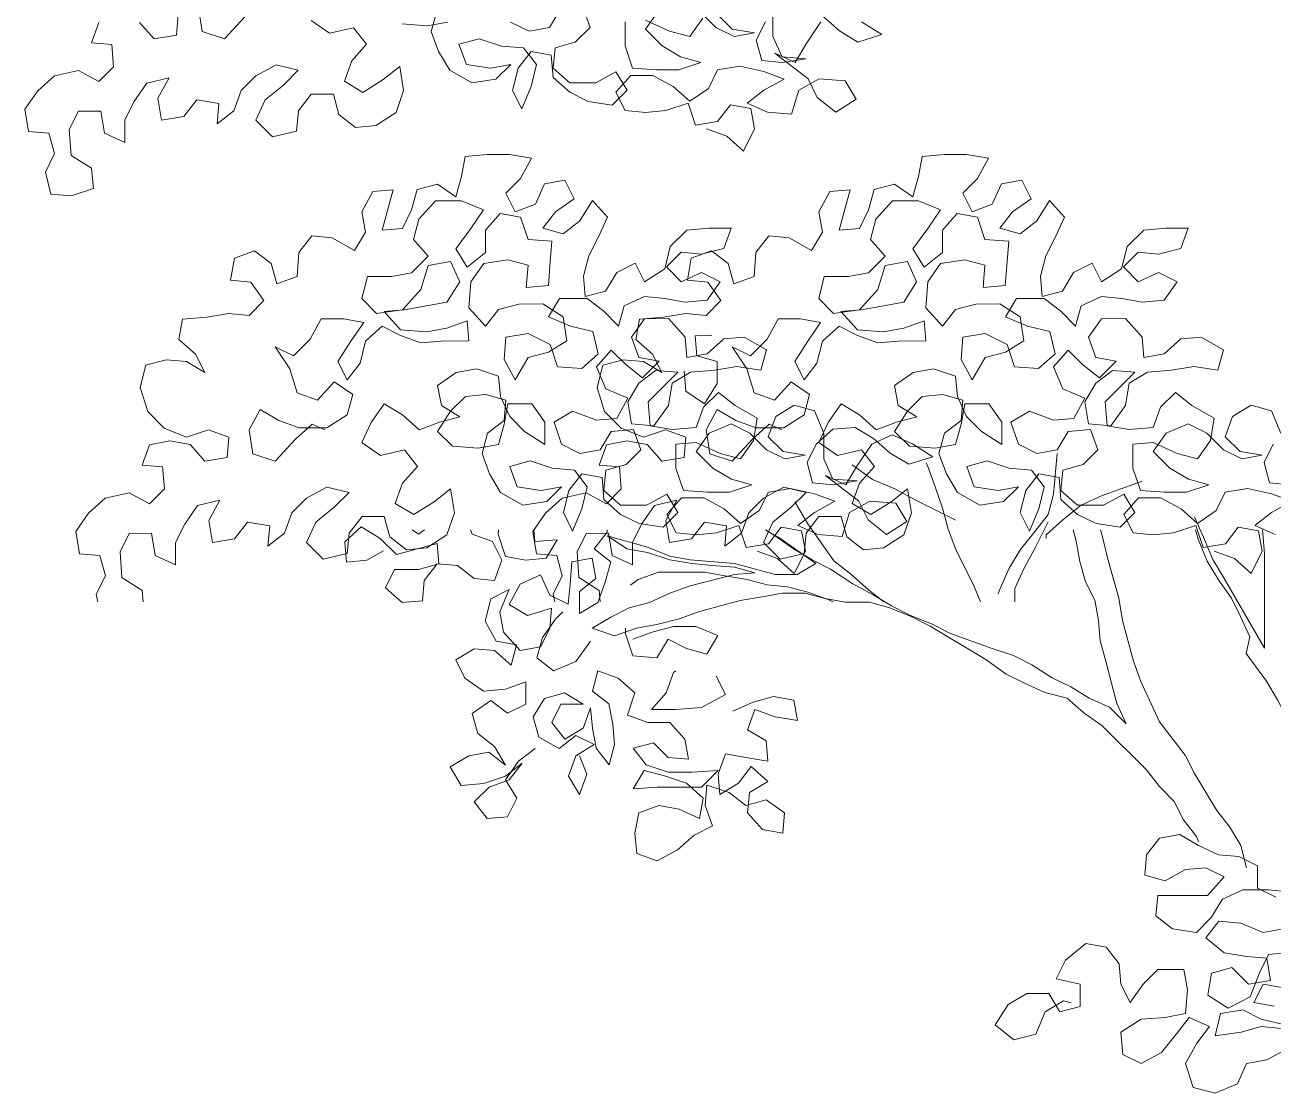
# Model space of a CAD drawing. Header units: metres. Extents: x -58 to 722, y -1100 to 345.
# Drawn here: x 30.793 to 31.314, y -16.317 to -15.871 of the extents above; entities that cross this region are included whole.
import ezdxf

# ---------------------------------------------------------------- set-up
doc = ezdxf.new("R2010")
doc.units = ezdxf.units.M
doc.header["$MEASUREMENT"] = 0
doc.layers.add('FSR_ARQ_006ARBOLES', color=74, linetype='Continuous', lineweight=0)

# ---------------------------------------------------------------- blocks, each defined once
blk = doc.blocks.new('arboles fsr 01')
at = {"layer": 'FSR_ARQ_006ARBOLES'}
for points in [[(186.78311, -35.31667), (186.77524, -35.31952), (186.7688, -35.32524), (186.76451, -35.31665), (186.76595, -35.30879), (186.77382, -35.30736), (186.77882, -35.31381), (186.7874, -35.31524), (186.79027, -35.30666), (186.79885, -35.30953), (186.80672, -35.31025), (186.81458, -35.30955), (186.81817, -35.3024), (186.81245, -35.29596), (186.80387, -35.29595), (186.796, -35.30023), (186.78956, -35.30595), (186.78241, -35.30094), (186.77884, -35.29378), (186.77026, -35.29234), (186.76096, -35.29448), (186.75309, -35.29733), (186.76095, -35.30163), (186.76738, -35.30664), (186.75951, -35.31021), (186.75022, -35.31092), (186.74736, -35.30162), (186.7395, -35.29732), (186.72949, -35.29803), (186.72519, -35.30517), (186.73305, -35.31019), (186.74021, -35.30447), (186.74379, -35.29732), (186.75667, -35.28732), (186.7488, -35.29089), (186.74452, -35.28374), (186.7388, -35.27515)], [(186.72307, -35.27513), (186.7152, -35.28013), (186.72449, -35.283), (186.73165, -35.27872), (186.73809, -35.273)], [(186.76026, -35.27517), (186.76383, -35.28232), (186.76168, -35.29019), (186.75381, -35.2909), (186.74451, -35.28946), (186.75381, -35.28875), (186.75739, -35.28089), (186.7574, -35.27087)], [(186.77886, -35.27232), (186.77313, -35.27804), (186.76455, -35.27946), (186.77241, -35.2809), (186.77957, -35.27733), (186.78601, -35.2709)], [(186.80175, -35.27091), (186.80675, -35.27807), (186.8003, -35.2845), (186.79315, -35.28879), (186.78528, -35.29092), (186.79386, -35.29379), (186.80244, -35.2938), (186.81174, -35.29309), (186.81461, -35.28452), (186.81462, -35.27522)], [(186.80675, -35.2745), (186.79745, -35.27878), (186.78958, -35.28092), (186.78458, -35.27376)], [(186.85896, -35.27526), (186.8518, -35.27883), (186.84394, -35.27739), (186.83965, -35.27023)], [(186.83107, -35.26951), (186.8282, -35.27738), (186.83392, -35.2831), (186.84178, -35.28526), (186.84249, -35.29312), (186.83605, -35.29884), (186.82604, -35.29883), (186.81817, -35.29453), (186.81388, -35.30168), (186.81959, -35.30741), (186.82889, -35.30598), (186.83605, -35.30241), (186.84249, -35.2967), (186.84321, -35.28812), (186.85108, -35.28669), (186.85608, -35.29314), (186.85822, -35.30172), (186.85464, -35.30887), (186.85107, -35.30028), (186.84893, -35.2917), (186.85394, -35.28527), (186.86253, -35.28456), (186.87111, -35.28171), (186.87898, -35.28386), (186.87611, -35.29172), (186.86681, -35.29315), (186.85894, -35.29171), (186.86466, -35.29743), (186.87396, -35.29887), (186.88254, -35.29387), (186.88684, -35.28673), (186.88971, -35.27886), (186.88757, -35.27099)], [(186.90115, -35.27601), (186.89114, -35.27672), (186.88327, -35.27528)], [(186.9362, -35.27461), (186.92904, -35.27961), (186.91975, -35.27746), (186.91474, -35.28389), (186.92045, -35.29033), (186.9233, -35.2982), (186.91615, -35.30249), (186.90829, -35.29747), (186.90185, -35.29246), (186.90042, -35.30176), (186.90327, -35.31034), (186.91113, -35.31536), (186.919, -35.31608), (186.92544, -35.31108), (186.92759, -35.30321), (186.93617, -35.30322), (186.94117, -35.30966), (186.94188, -35.31753), (186.95118, -35.31968), (186.95762, -35.31325), (186.95405, -35.30538), (186.9469, -35.29966), (186.94119, -35.29393), (186.94977, -35.29179), (186.95764, -35.29609), (186.96335, -35.30182), (186.96621, -35.30969), (186.97264, -35.3147), (186.97193, -35.30683), (186.98051, -35.30541), (186.98551, -35.31185), (186.9941, -35.31329), (186.99553, -35.30471), (186.99125, -35.29684), (186.99983, -35.29899), (187.00483, -35.30615), (187.0084, -35.3133), (187.00839, -35.32188), (187.01626, -35.31831), (187.0177, -35.30973), (187.02628, -35.30974), (187.02985, -35.3169), (187.02913, -35.32691), (187.02126, -35.33191), (187.02053, -35.33977), (187.02911, -35.34264), (187.03698, -35.34193), (187.03913, -35.33335), (187.03557, -35.3262), (187.03772, -35.31833), (187.04559, -35.31763), (187.04702, -35.30904), (187.04202, -35.30189), (187.03559, -35.29616), (187.0263, -35.29401), (187.01843, -35.29829), (187.01271, -35.29256), (187.01343, -35.28398), (187.0213, -35.28327), (187.01845, -35.2754)], [(187.00271, -35.27539), (186.99699, -35.28182), (186.9884, -35.28038), (186.9877, -35.27252)], [(186.97983, -35.26965), (186.97839, -35.27894), (186.96981, -35.2818), (186.96195, -35.27321)], [(186.8418, -35.49982), (186.84253, -35.49692), (186.83896, -35.48976), (186.84111, -35.4819), (186.84898, -35.48119), (186.85042, -35.47261), (186.84542, -35.46545), (186.83899, -35.45973), (186.82969, -35.45757), (186.82182, -35.46186), (186.81611, -35.45613), (186.81683, -35.44755), (186.8247, -35.44684), (186.82184, -35.43897), (186.81398, -35.43753), (186.80611, -35.43895), (186.80038, -35.44539), (186.7918, -35.44395), (186.79109, -35.43608), (186.79896, -35.43323), (186.80754, -35.43609), (186.81613, -35.43253), (186.82257, -35.4261), (186.82544, -35.4168), (186.8233, -35.40822), (186.81544, -35.40606), (186.80757, -35.40677), (186.80041, -35.41106), (186.804, -35.40391), (186.81044, -35.39819), (186.80901, -35.39032), (186.79972, -35.3896), (186.79114, -35.38816), (186.78327, -35.38887), (186.77755, -35.38314), (186.78257, -35.376), (186.79043, -35.37529), (186.78901, -35.3667), (186.78115, -35.36384), (186.7747, -35.36884), (186.77255, -35.3767), (186.76469, -35.37383), (186.76398, -35.36454), (186.75898, -35.35809), (186.75111, -35.3588), (186.74253, -35.3638), (186.73824, -35.35664), (186.73968, -35.34878), (186.73539, -35.34091), (186.72753, -35.34019), (186.7318, -35.35592), (186.72394, -35.3552), (186.72037, -35.34805), (186.71823, -35.34018), (186.71037, -35.33802), (186.70321, -35.34302), (186.70107, -35.33515), (186.69965, -35.32729), (186.69107, -35.32656), (186.68248, -35.32656), (186.6739, -35.32798), (186.67818, -35.33585), (186.6839, -35.34158), (186.68032, -35.34872), (186.67245, -35.34586), (186.66888, -35.33799), (186.66102, -35.33655), (186.65744, -35.3437), (186.66458, -35.34871), (186.66958, -35.35515), (186.66171, -35.35729), (186.65528, -35.35228), (186.65028, -35.34441), (186.64456, -35.35084), (186.64812, -35.35871), (186.65169, -35.36586), (186.65383, -35.37373), (186.65311, -35.3816), (186.64524, -35.37945), (186.64096, -35.37229), (186.63381, -35.36871), (186.63023, -35.37586), (186.62237, -35.37084), (186.62023, -35.36226), (186.6138, -35.35582), (186.60522, -35.35509), (186.59663, -35.35508), (186.59949, -35.36295), (186.60807, -35.36511), (186.61594, -35.3644), (186.62165, -35.37013), (186.61592, -35.37584), (186.60806, -35.37226), (186.60091, -35.37583), (186.60591, -35.38299), (186.61449, -35.38371), (186.62236, -35.38229), (186.63022, -35.38158), (186.63809, -35.38516), (186.64023, -35.39303), (186.64595, -35.38731), (186.65239, -35.38231), (186.66312, -35.38232), (186.66741, -35.38948), (186.65882, -35.39305), (186.65024, -35.39518), (186.64808, -35.40377), (186.65451, -35.40949), (186.66381, -35.40879), (186.66668, -35.40021), (186.67527, -35.39592), (186.68385, -35.39736), (186.68456, -35.40594), (186.68026, -35.41381), (186.67526, -35.40522), (186.66739, -35.40307), (186.66025, -35.39877), (186.66168, -35.38947), (186.66956, -35.38447), (186.67885, -35.38448), (186.68672, -35.38664), (186.69172, -35.39308), (186.69816, -35.38593), (186.69746, -35.37592), (186.69246, -35.36876), (186.68316, -35.36732), (186.67529, -35.36946), (186.676, -35.37804), (186.66742, -35.37732), (186.66671, -35.36802), (186.666, -35.36015), (186.6753, -35.35945), (186.67817, -35.35087), (186.68604, -35.34944), (186.69175, -35.35589), (186.69175, -35.36447), (186.69889, -35.3702), (186.70319, -35.36305), (186.69748, -35.35518), (186.69248, -35.34802), (186.70106, -35.34445), (186.71107, -35.34446), (186.7175, -35.35162), (186.71964, -35.35949), (186.71392, -35.36592), (186.72035, -35.37236), (186.72821, -35.3738), (186.73751, -35.37381), (186.73965, -35.38239), (186.73392, -35.38811), (186.72391, -35.38667), (186.71676, -35.3788), (186.71391, -35.3695), (186.70533, -35.36806), (186.70175, -35.37592), (186.70675, -35.38379), (186.71461, -35.38523), (186.72319, -35.38667), (186.73106, -35.38739), (186.72462, -35.39454), (186.7146, -35.39524), (186.70674, -35.39381), (186.69887, -35.39094), (186.69815, -35.3988), (186.70888, -35.39881), (186.71675, -35.39954), (186.72462, -35.39668), (186.73177, -35.39311), (186.7382, -35.39884), (186.74034, -35.40743), (186.74534, -35.41387), (186.74892, -35.40672), (186.74392, -35.39885), (186.73892, -35.39169), (186.74679, -35.39027), (186.75537, -35.39027), (186.75966, -35.39815), (186.76609, -35.40459), (186.77325, -35.40102), (186.76752, -35.4096), (186.76465, -35.41889), (186.75678, -35.42174), (186.75035, -35.41459), (186.74319, -35.41959), (186.74533, -35.42746), (186.75319, -35.43247), (186.76392, -35.43248), (186.77179, -35.42963), (186.77894, -35.42534), (186.78323, -35.43321), (186.78179, -35.44251), (186.7732, -35.44536), (186.76535, -35.43677), (186.75891, -35.43104), (186.75391, -35.43319)], [(187.01875, -35.49982), (187.01947, -35.49692), (187.0159, -35.48976), (187.01806, -35.4819), (187.02593, -35.48119), (187.02736, -35.47261), (187.02236, -35.46545), (187.01593, -35.45973), (187.00664, -35.45757), (186.99877, -35.46186), (186.99305, -35.45613), (186.99377, -35.44755), (187.00164, -35.44684), (186.99879, -35.43897), (186.99092, -35.43753), (186.98305, -35.43895), (186.97732, -35.44539), (186.96874, -35.44395), (186.96804, -35.43608), (186.97591, -35.43323), (186.98449, -35.43609), (186.99307, -35.43253), (186.99951, -35.4261), (187.00238, -35.4168), (187.00025, -35.40822), (186.99238, -35.40606), (186.98451, -35.40677), (186.97736, -35.41106), (186.98094, -35.40391), (186.98738, -35.39819), (186.98596, -35.39032), (186.97666, -35.3896), (186.96808, -35.38816), (186.96021, -35.38887), (186.9545, -35.38314), (186.95951, -35.376), (186.96738, -35.37529), (186.96595, -35.3667), (186.95809, -35.36384), (186.95165, -35.36884), (186.94949, -35.3767), (186.94163, -35.37383), (186.94092, -35.36454), (186.93592, -35.35809), (186.92806, -35.3588), (186.91947, -35.3638), (186.91518, -35.35664), (186.91662, -35.34878), (186.91234, -35.34091), (186.90447, -35.34019), (186.90875, -35.35592), (186.90088, -35.3552), (186.89731, -35.34805), (186.89517, -35.34018), (186.88731, -35.33802), (186.88015, -35.34302), (186.87801, -35.33515), (186.87659, -35.32729), (186.86801, -35.32656), (186.85943, -35.32656), (186.85084, -35.32798), (186.85513, -35.33585), (186.86084, -35.34158), (186.85726, -35.34872), (186.8494, -35.34586), (186.84583, -35.33799), (186.83796, -35.33655), (186.83438, -35.3437), (186.84153, -35.34871), (186.84653, -35.35515), (186.83866, -35.35729), (186.83222, -35.35228), (186.82723, -35.34441), (186.8215, -35.35084), (186.82507, -35.35871), (186.82864, -35.36586), (186.83077, -35.37373), (186.83005, -35.3816), (186.82219, -35.37945), (186.8179, -35.37229), (186.81075, -35.36871), (186.80717, -35.37586), (186.79931, -35.37084), (186.79717, -35.36226), (186.79074, -35.35582), (186.78216, -35.35509), (186.77358, -35.35508), (186.77643, -35.36295), (186.78501, -35.36511), (186.79288, -35.3644), (186.79859, -35.37013), (186.79287, -35.37584), (186.785, -35.37226), (186.77785, -35.37583), (186.78285, -35.38299), (186.79143, -35.38371), (186.7993, -35.38229), (186.80717, -35.38158), (186.81503, -35.38516), (186.81717, -35.39303), (186.8229, -35.38731), (186.82934, -35.38231), (186.84006, -35.38232), (186.84435, -35.38948), (186.83576, -35.39305), (186.82718, -35.39518), (186.82503, -35.40377), (186.83146, -35.40949), (186.84076, -35.40879), (186.84362, -35.40021), (186.85221, -35.39592), (186.86079, -35.39736), (186.8615, -35.40594), (186.8572, -35.41381), (186.8522, -35.40522), (186.84434, -35.40307), (186.83719, -35.39877), (186.83863, -35.38947), (186.8465, -35.38447), (186.8558, -35.38448), (186.86366, -35.38664), (186.86866, -35.39308), (186.87511, -35.38593), (186.8744, -35.37592), (186.8694, -35.36876), (186.8601, -35.36732), (186.85223, -35.36946), (186.85294, -35.37804), (186.84436, -35.37732), (186.84365, -35.36802), (186.84295, -35.36015), (186.85224, -35.35945), (186.85511, -35.35087), (186.86298, -35.34944), (186.8687, -35.35589), (186.86869, -35.36447), (186.87584, -35.3702), (186.88013, -35.36305), (186.87442, -35.35518), (186.86942, -35.34802), (186.878, -35.34445), (186.88802, -35.34446), (186.89445, -35.35162), (186.89659, -35.35949), (186.89086, -35.36592), (186.89729, -35.37236), (186.90516, -35.3738), (186.91445, -35.37381), (186.91659, -35.38239), (186.91086, -35.38811), (186.90085, -35.38667), (186.89371, -35.3788), (186.89086, -35.3695), (186.88227, -35.36806), (186.87869, -35.37592), (186.88369, -35.38379), (186.89156, -35.38523), (186.90014, -35.38667), (186.908, -35.38739), (186.90156, -35.39454), (186.89155, -35.39524), (186.88368, -35.39381), (186.87582, -35.39094), (186.87509, -35.3988), (186.88582, -35.39881), (186.89369, -35.39954), (186.90156, -35.39668), (186.90871, -35.39311), (186.91515, -35.39884), (186.91728, -35.40743), (186.92228, -35.41387), (186.92587, -35.40672), (186.92087, -35.39885), (186.91587, -35.39169), (186.92374, -35.39027), (186.93232, -35.39027), (186.9366, -35.39815), (186.94303, -35.40459), (186.95019, -35.40102), (186.94446, -35.4096), (186.94159, -35.41889), (186.93372, -35.42174), (186.92729, -35.41459), (186.92013, -35.41959), (186.92227, -35.42746), (186.93013, -35.43247), (186.94086, -35.43248), (186.94873, -35.42963), (186.95589, -35.42534), (186.96017, -35.43321), (186.95873, -35.44251), (186.95015, -35.44536), (186.94229, -35.43677), (186.93586, -35.43104), (186.93085, -35.43319)], [(186.58651, -35.48023), (186.57864, -35.48309), (186.57219, -35.4888), (186.56791, -35.48022), (186.56935, -35.47235), (186.57722, -35.47093), (186.58222, -35.47737), (186.5908, -35.47881), (186.59367, -35.47023), (186.60225, -35.4731), (186.61011, -35.47382), (186.61798, -35.47311), (186.62156, -35.46596), (186.61585, -35.45952), (186.60727, -35.45951), (186.59939, -35.4638), (186.59295, -35.46951), (186.58581, -35.4645), (186.58224, -35.45734), (186.57365, -35.45591), (186.56436, -35.45804), (186.55649, -35.4609), (186.56435, -35.4652), (186.57078, -35.47021), (186.56291, -35.47378)], [(186.56366, -35.43873), (186.56723, -35.44589), (186.56507, -35.45375), (186.55721, -35.45446)], [(186.5608, -35.43444), (186.56438, -35.42586), (186.57225, -35.42372), (186.5794, -35.42802), (186.58226, -35.43589), (186.57653, -35.44161), (186.56794, -35.44303), (186.57581, -35.44447), (186.58297, -35.4409), (186.58941, -35.43446), (186.59656, -35.4309), (186.60514, -35.43448), (186.61014, -35.44164), (186.6037, -35.44807), (186.59654, -35.45235), (186.58868, -35.45449), (186.59725, -35.45736), (186.60584, -35.45737), (186.61514, -35.45666), (186.618, -35.44808), (186.61801, -35.43878), (186.61015, -35.43806), (186.60084, -35.44234), (186.59298, -35.44448), (186.58798, -35.43732), (186.58655, -35.42874), (186.59514, -35.42374), (186.60158, -35.41874), (186.6073, -35.42447), (186.61015, -35.43234), (186.61945, -35.43306), (186.62803, -35.43164), (186.62876, -35.42234), (186.61732, -35.41089), (186.62591, -35.41018), (186.63234, -35.41519), (186.63662, -35.42235), (186.63518, -35.43093), (186.6266, -35.43164), (186.62089, -35.42377), (186.61946, -35.41518), (186.61232, -35.41088), (186.60302, -35.41016), (186.59444, -35.40872), (186.58514, -35.41014), (186.583, -35.40228), (186.59159, -35.39728), (186.59945, -35.398), (186.60589, -35.40373), (186.61375, -35.40516), (186.61447, -35.3973), (186.62092, -35.39015), (186.63022, -35.39016), (186.63522, -35.39732), (186.63235, -35.40518), (186.62448, -35.4066), (186.63091, -35.41305), (186.63735, -35.40805), (186.64308, -35.40233), (186.64879, -35.40877), (186.64521, -35.41735), (186.63662, -35.42092), (186.64091, -35.42879), (186.64877, -35.42951), (186.65808, -35.42595), (186.66522, -35.43024), (186.66235, -35.43882), (186.6552, -35.44239), (186.64733, -35.44095), (186.64305, -35.4338), (186.63447, -35.43308), (186.6316, -35.44094), (186.63732, -35.44667), (186.64518, -35.44882), (186.64589, -35.45669), (186.63945, -35.4624), (186.62943, -35.46239), (186.62157, -35.4581), (186.61727, -35.46524), (186.62299, -35.47097), (186.63229, -35.46955), (186.63944, -35.46598), (186.64589, -35.46026), (186.64661, -35.45168), (186.65448, -35.45026), (186.65948, -35.4567), (186.66162, -35.46528), (186.65803, -35.47243), (186.65446, -35.46385), (186.65233, -35.45526), (186.65734, -35.44883), (186.66592, -35.44812), (186.67451, -35.44527), (186.68237, -35.44742), (186.6795, -35.45529), (186.67021, -35.45671), (186.66234, -35.45527), (186.66806, -35.461), (186.67735, -35.46244), (186.68594, -35.45744), (186.69024, -35.45029), (186.69311, -35.44243), (186.69097, -35.43456), (186.68453, -35.42955), (186.68383, -35.42168), (186.6917, -35.41954), (186.69956, -35.42026), (186.70528, -35.42599), (186.71028, -35.43386), (186.70455, -35.43958), (186.69454, -35.44028), (186.68667, -35.43885), (186.68453, -35.43098), (186.68311, -35.42311), (186.67381, -35.4231), (186.6688, -35.43025), (186.66879, -35.43883), (186.67666, -35.43383), (186.68239, -35.42811), (186.68597, -35.42025), (186.6867, -35.41238), (186.69528, -35.40953), (186.70315, -35.41097), (186.71029, -35.41598), (186.70886, -35.42385), (186.7017, -35.42813), (186.70957, -35.43028), (186.71743, -35.43315), (186.72387, -35.42744), (186.73103, -35.42315), (186.73603, -35.43031), (186.7396, -35.43818), (186.73244, -35.44318), (186.72314, -35.44102), (186.71813, -35.44746), (186.72385, -35.4539), (186.7267, -35.46177), (186.71955, -35.46605), (186.71168, -35.46104), (186.70525, -35.45603), (186.70381, -35.46532), (186.70666, -35.47391), (186.71453, -35.47892), (186.72239, -35.47964), (186.72884, -35.47464), (186.73099, -35.46678), (186.73957, -35.46679), (186.74457, -35.47323), (186.74528, -35.4811), (186.75457, -35.48325), (186.76102, -35.47682), (186.75745, -35.46895), (186.7503, -35.46322), (186.74459, -35.45749), (186.75317, -35.45536), (186.76103, -35.45965), (186.76675, -35.46538), (186.7696, -35.47325), (186.77604, -35.47826), (186.77533, -35.47039), (186.78391, -35.46897), (186.78891, -35.47541), (186.79749, -35.47685), (186.79893, -35.46827), (186.79465, -35.4604), (186.80323, -35.46255), (186.80823, -35.46971), (186.8118, -35.47687), (186.81179, -35.48545), (186.81966, -35.48188), (186.8211, -35.4733), (186.82968, -35.47331), (186.83325, -35.48046), (186.83252, -35.49047), (186.82465, -35.49547), (186.82425, -35.49982)], [(186.76345, -35.48023), (186.75558, -35.48309), (186.74914, -35.4888), (186.74485, -35.48022), (186.74629, -35.47235), (186.75416, -35.47093), (186.75916, -35.47737), (186.76774, -35.47881), (186.77061, -35.47023), (186.77919, -35.4731), (186.78706, -35.47382), (186.79492, -35.47311), (186.79851, -35.46596), (186.79279, -35.45952), (186.78421, -35.45951), (186.77634, -35.4638), (186.7699, -35.46951), (186.76275, -35.4645), (186.75918, -35.45734), (186.7506, -35.45591), (186.7413, -35.45804), (186.73343, -35.4609), (186.74129, -35.4652), (186.74772, -35.47021), (186.73985, -35.47378), (186.73055, -35.47448), (186.7277, -35.46518), (186.71984, -35.46088), (186.70983, -35.46159), (186.70553, -35.46874), (186.71339, -35.47375), (186.72055, -35.46804), (186.72413, -35.46089), (186.73701, -35.45089), (186.72914, -35.45446), (186.72486, -35.4473), (186.71914, -35.43871), (186.71128, -35.43513), (186.70341, -35.4387), (186.69554, -35.4437), (186.70483, -35.44657), (186.71199, -35.44228), (186.71843, -35.43657), (186.72559, -35.43228), (186.73417, -35.43301), (186.7406, -35.43873), (186.74417, -35.44589), (186.74202, -35.45375), (186.73415, -35.45446), (186.72485, -35.45302), (186.73415, -35.45232), (186.73773, -35.44445), (186.73774, -35.43444), (186.74133, -35.42586), (186.7492, -35.42372), (186.75634, -35.42802), (186.7592, -35.43589), (186.75347, -35.44161), (186.74489, -35.44303), (186.75275, -35.44447), (186.75991, -35.4409), (186.76635, -35.43446), (186.77351, -35.4309), (186.78209, -35.43448), (186.78709, -35.44164), (186.78064, -35.44807), (186.77349, -35.45235), (186.76562, -35.45449), (186.7742, -35.45736), (186.78278, -35.45737), (186.79208, -35.45666), (186.79495, -35.44808), (186.79496, -35.43878), (186.78709, -35.43806), (186.77779, -35.44234), (186.76992, -35.44448), (186.76492, -35.43732), (186.7635, -35.42874), (186.77208, -35.42374), (186.77852, -35.41874), (186.78424, -35.42447), (186.78709, -35.43234), (186.79639, -35.43306), (186.80497, -35.43164), (186.8057, -35.42234), (186.79427, -35.41089), (186.80285, -35.41018), (186.80928, -35.41519), (186.81357, -35.42235), (186.81213, -35.43093), (186.80354, -35.43164), (186.79783, -35.42377), (186.79641, -35.41518), (186.78926, -35.41088), (186.77996, -35.41016), (186.77138, -35.40872), (186.76208, -35.41014), (186.75994, -35.40228), (186.76853, -35.39728), (186.7764, -35.398), (186.78283, -35.40373), (186.7907, -35.40516), (186.79142, -35.3973), (186.79786, -35.39015), (186.80716, -35.39016), (186.81216, -35.39732), (186.80929, -35.40518), (186.80142, -35.4066), (186.80785, -35.41305), (186.81429, -35.40805), (186.82002, -35.40233), (186.82574, -35.40877), (186.82215, -35.41735), (186.81357, -35.42092), (186.81785, -35.42879), (186.82572, -35.42951), (186.83502, -35.42595), (186.84217, -35.43024), (186.8393, -35.43882), (186.83214, -35.44239), (186.82428, -35.44095), (186.81999, -35.4338), (186.81141, -35.43308), (186.80854, -35.44094), (186.81426, -35.44667), (186.82212, -35.44882), (186.82283, -35.45669), (186.81639, -35.4624), (186.80638, -35.46239), (186.79851, -35.4581), (186.79422, -35.46524), (186.79993, -35.47097), (186.80923, -35.46955), (186.81639, -35.46598), (186.82283, -35.46026), (186.82355, -35.45168), (186.83142, -35.45026), (186.83642, -35.4567), (186.83856, -35.46528), (186.83498, -35.47243), (186.83141, -35.46385), (186.82927, -35.45526), (186.83428, -35.44883), (186.84287, -35.44812), (186.85145, -35.44527), (186.85932, -35.44742), (186.85645, -35.45529), (186.84715, -35.45671), (186.83928, -35.45527), (186.845, -35.461), (186.8543, -35.46244), (186.86288, -35.45744), (186.86718, -35.45029), (186.87005, -35.44243), (186.86791, -35.43456), (186.86148, -35.42955), (186.86077, -35.42168), (186.86864, -35.41954), (186.8765, -35.42026), (186.88222, -35.42599), (186.88722, -35.43386), (186.88149, -35.43958), (186.87148, -35.44028), (186.86361, -35.43885), (186.86148, -35.43098), (186.86005, -35.42311), (186.85076, -35.4231), (186.84574, -35.43025), (186.84573, -35.43883), (186.85361, -35.43383), (186.85933, -35.42811), (186.86292, -35.42025), (186.86364, -35.41238), (186.87222, -35.40953), (186.88009, -35.41097), (186.88724, -35.41598), (186.8858, -35.42385), (186.87864, -35.42813), (186.88651, -35.43028), (186.89437, -35.43315), (186.90082, -35.42744), (186.90797, -35.42315), (186.91297, -35.43031), (186.91654, -35.43818), (186.90938, -35.44318), (186.90009, -35.44102), (186.89508, -35.44746), (186.90079, -35.4539), (186.90364, -35.46177), (186.89649, -35.46605), (186.88863, -35.46104), (186.88219, -35.45603), (186.88075, -35.46532), (186.88361, -35.47391), (186.89147, -35.47892), (186.89934, -35.47964), (186.90578, -35.47464), (186.90793, -35.46678), (186.91651, -35.46679), (186.92151, -35.47323), (186.92222, -35.4811), (186.93152, -35.48325), (186.93796, -35.47682), (186.93439, -35.46895), (186.92724, -35.46322), (186.92153, -35.45749), (186.93011, -35.45536), (186.93798, -35.45965), (186.94369, -35.46538), (186.94655, -35.47325), (186.95298, -35.47826), (186.95227, -35.47039), (186.96085, -35.46897), (186.96585, -35.47541), (186.97444, -35.47685), (186.97587, -35.46827), (186.97159, -35.4604), (186.98017, -35.46255), (186.98517, -35.46971), (186.98874, -35.47687), (186.98873, -35.48545), (186.9966, -35.48188), (186.99804, -35.4733), (187.00662, -35.47331), (187.01019, -35.48046), (187.00947, -35.49047), (187.0016, -35.49547), (187.0012, -35.49982)], [(186.79183, -35.41033), (186.79111, -35.4182), (186.78395, -35.4232), (186.77895, -35.41533), (186.77896, -35.40675), (186.78683, -35.40461), (186.78755, -35.39674), (186.78112, -35.39673)], [(186.72672, -35.44675), (186.71884, -35.45246), (186.71026, -35.45603), (186.70239, -35.46032), (186.68664, -35.46817)], [(186.61442, -35.45308), (186.63015, -35.45882), (186.63802, -35.4624), (186.64516, -35.46813), (186.65159, -35.47386), (186.65159, -35.47529)], [(186.8745, -35.47191), (186.87386, -35.47365), (186.86599, -35.47651), (186.86241, -35.48366), (186.86526, -35.49153), (186.87313, -35.49082), (186.87957, -35.48582), (186.88744, -35.48511), (186.89244, -35.49155), (186.89315, -35.49942), (186.90101, -35.50014), (186.90746, -35.49443), (186.90389, -35.48727), (186.89459, -35.48726), (186.88672, -35.48511), (186.88745, -35.47724), (186.90318, -35.48155), (186.90962, -35.47512), (186.91678, -35.47083), (186.92321, -35.47656), (186.92248, -35.48443), (186.91462, -35.4837), (186.90818, -35.48012)], [(186.84947, -35.5566), (186.8559, -35.56161), (186.8609, -35.56876), (186.8566, -35.57591), (186.86017, -35.58307), (186.86804, -35.58379), (186.87305, -35.57736), (186.86733, -35.57163), (186.85947, -35.56876), (186.85447, -35.56232), (186.8609, -35.56733), (186.86948, -35.5702), (186.87806, -35.57093), (186.88236, -35.56378), (186.87521, -35.55948), (186.86735, -35.55804), (186.86091, -35.56304), (186.8652, -35.55589), (186.87165, -35.55089), (186.8738, -35.54303), (186.86665, -35.53802), (186.86021, -35.54302), (186.85306, -35.53943), (186.85307, -35.53085), (186.86093, -35.53372), (186.86951, -35.53444), (186.87667, -35.52944), (186.88025, -35.52229), (186.87311, -35.518), (186.86524, -35.5187), (186.8588, -35.52442), (186.85666, -35.51655), (186.86453, -35.51513), (186.86882, -35.50726), (186.86669, -35.49868), (186.85954, -35.4951), (186.86311, -35.50368), (186.86167, -35.51155), (186.85522, -35.5187), (186.84736, -35.51726), (186.84379, -35.5101), (186.84308, -35.50223), (186.85238, -35.5051), (186.85953, -35.50082), (186.85525, -35.49295), (186.84738, -35.48936), (186.8438, -35.49723), (186.83665, -35.5008), (186.83594, -35.49293), (186.83523, -35.48435), (186.82736, -35.48291), (186.82593, -35.49078), (186.83236, -35.49579), (186.83235, -35.50437), (186.8252, -35.50007), (186.82235, -35.4922), (186.82021, -35.48433), (186.82665, -35.47933), (186.82165, -35.47289), (186.82165, -35.47191)], [(186.84996, -35.47191), (186.84954, -35.47649), (186.84096, -35.47577), (186.84524, -35.48293), (186.85311, -35.48365), (186.86098, -35.48223), (186.86385, -35.47365), (186.86371, -35.47191)], [(186.89713, -35.47191), (186.8946, -35.47367), (186.89234, -35.47191)], [(186.82805, -35.51509), (186.83377, -35.52297), (186.84234, -35.52655), (186.84879, -35.52155), (186.84665, -35.51368), (186.84165, -35.50652), (186.83879, -35.50366)], [(186.8116, -35.51436), (186.80374, -35.5115), (186.79587, -35.50934), (186.78729, -35.50934), (186.7787, -35.5129), (186.78299, -35.52006), (186.79086, -35.51792), (186.79801, -35.51435), (186.8023, -35.52151), (186.8116, -35.5208), (186.81446, -35.51222), (186.81447, -35.51008)], [(186.77296, -35.54222), (186.76509, -35.53864), (186.75723, -35.53649), (186.74936, -35.53791), (186.74792, -35.54577), (186.7565, -35.54435), (186.76437, -35.5415), (186.76723, -35.54937), (186.76007, -35.55365), (186.75935, -35.56152), (186.76793, -35.5601), (186.7758, -35.55867), (186.77866, -35.56654), (186.77793, -35.57441), (186.77078, -35.57011), (186.76578, -35.56367), (186.75934, -35.56939), (186.76649, -35.57368), (186.7672, -35.58155), (186.76147, -35.58798), (186.7536, -35.58941), (186.75289, -35.58154), (186.76005, -35.57654), (186.76792, -35.57869), (186.77436, -35.57369), (186.78294, -35.57084), (186.78365, -35.57871), (186.78078, -35.58657), (186.78793, -35.59015), (186.79436, -35.59588), (186.80223, -35.60018), (186.8101, -35.59733), (186.81082, -35.58946), (186.80939, -35.58159), (186.80153, -35.57872), (186.79366, -35.58015), (186.78579, -35.58371), (186.78437, -35.57585), (186.79081, -35.57013), (186.7994, -35.56728), (186.80726, -35.56514), (186.81155, -35.57229), (186.80225, -35.57157), (186.78509, -35.57156), (186.77866, -35.56511), (186.78867, -35.56584), (186.79797, -35.56585), (186.80655, -35.56299), (186.81156, -35.55656), (186.8037, -35.55441), (186.79797, -35.56012), (186.7901, -35.56083), (186.79154, -35.55297), (186.79727, -35.54653), (186.80585, -35.54654), (186.81372, -35.54369), (186.81087, -35.5351), (186.81731, -35.52939), (186.82518, -35.52653), (186.82732, -35.5344), (186.82088, -35.5394), (186.81944, -35.54727), (186.81872, -35.55514), (186.82085, -35.56301), (186.82587, -35.55657), (186.8273, -35.54871), (186.82803, -35.54084), (186.83088, -35.54871), (186.83803, -35.55301), (186.84304, -35.54658), (186.83947, -35.53942), (186.83089, -35.53941), (186.83805, -35.53513), (186.84591, -35.53728), (186.85019, -35.54444), (186.84804, -35.5523), (186.84017, -35.55659), (186.83374, -35.55157), (186.82658, -35.55514), (186.83373, -35.55944), (186.83659, -35.56731), (186.83229, -35.57446), (186.82943, -35.56659), (186.8323, -35.55944)], [(186.7794, -35.52864), (186.77582, -35.53579), (186.78512, -35.5408), (186.79513, -35.54153), (186.80443, -35.54153), (186.79871, -35.53509), (186.79586, -35.52722), (186.79514, -35.52651)], [(186.56262, -35.61426), (186.56978, -35.61069), (186.56978, -35.60211), (186.57694, -35.59854), (186.58481, -35.59783), (186.59268, -35.59427), (186.59983, -35.58998), (186.6077, -35.59142), (186.6127, -35.59786), (186.61341, -35.60573), (186.60554, -35.60787), (186.59768, -35.60357), (186.58981, -35.60285), (186.58265, -35.60641), (186.58908, -35.61357), (186.60839, -35.61359), (186.6091, -35.62146), (186.60266, -35.62646), (186.59336, -35.62788), (186.58765, -35.62215), (186.58336, -35.615), (186.5755, -35.61141), (186.56549, -35.61141), (186.55762, -35.61211)], [(186.55903, -35.62642), (186.56762, -35.62786), (186.5762, -35.62429), (186.58478, -35.62358), (186.58978, -35.63002), (186.58263, -35.63574), (186.57404, -35.63716), (186.56618, -35.63787), (186.56474, -35.64645), (186.57332, -35.64789), (186.57976, -35.64146), (186.58763, -35.64361), (186.58905, -35.65219), (186.58118, -35.65719), (186.5726, -35.65289), (186.56903, -35.64359), (186.56546, -35.63644), (186.5576, -35.63572)], [(186.55973, -35.64931), (186.5676, -35.64788), (186.57117, -35.65504), (186.5633, -35.65646)], [(186.55972, -35.66361), (186.5683, -35.66147), (186.57546, -35.6579), (186.58404, -35.65934), (186.58617, -35.66793), (186.57616, -35.66649), (186.5683, -35.66433), (186.56043, -35.66504)], [(186.55828, -35.67291), (186.56614, -35.6772), (186.57401, -35.67864), (186.57757, -35.68651), (186.58615, -35.6901), (186.59474, -35.68796), (186.59761, -35.67866), (186.59332, -35.67079), (186.58832, -35.66435), (186.59619, -35.66078), (186.60119, -35.66722), (186.60691, -35.67438), (186.61477, -35.67868), (186.62193, -35.67511), (186.62265, -35.66653), (186.61479, -35.66151), (186.60549, -35.66079), (186.59763, -35.65935), (186.59692, -35.65006), (186.59836, -35.64219), (186.60837, -35.6422), (186.61409, -35.64793), (186.61908, -35.65508), (186.62267, -35.64793), (186.62339, -35.64007), (186.6284, -35.63363), (186.63627, -35.63221), (186.64413, -35.63866), (186.6477, -35.64581), (186.6384, -35.64795), (186.63839, -35.65653), (186.64626, -35.65868), (186.65056, -35.65153), (186.65914, -35.65154), (186.66629, -35.65584), (186.67129, -35.66371), (186.66413, -35.66943), (186.65555, -35.66727), (186.65198, -35.65869), (186.64483, -35.65439), (186.64197, -35.6551)]]:
    blk.add_lwpolyline(points, dxfattribs=at)
at = {"layer": 'FSR_ARQ_006ARBOLES', "color": 35}
for points in [[(186.64733, -35.44239), (186.64875, -35.45812), (186.65089, -35.46599), (186.65589, -35.47243), (186.6616, -35.47959), (186.66589, -35.48674), (186.66946, -35.49461), (186.67017, -35.49676)], [(186.677, -35.49982), (186.67947, -35.49391), (186.68663, -35.47961), (186.6895, -35.47175), (186.69165, -35.46388), (186.69452, -35.4553), (186.69739, -35.44744), (186.69811, -35.44601)], [(186.74887, -35.46107), (186.74386, -35.46965), (186.73383, -35.48395), (186.72739, -35.48895), (186.72023, -35.49538), (186.71451, -35.49982)], [(186.59423, -35.46696), (186.59064, -35.47483), (186.58706, -35.4834), (186.58276, -35.49055), (186.567, -35.51772), (186.56702, -35.49841), (186.56703, -35.48124), (186.56776, -35.47337), (186.56788, -35.47191)], [(186.66373, -35.49982), (186.66373, -35.49461), (186.66017, -35.48674), (186.65588, -35.47887), (186.65088, -35.46885)], [(186.55618, -35.61926), (186.5562, -35.6021), (186.55549, -35.59423), (186.55407, -35.58565), (186.55264, -35.57778), (186.55266, -35.56061), (186.55481, -35.55203), (186.56198, -35.53774), (186.56627, -35.53059), (186.57415, -35.51987), (186.57273, -35.51343), (186.57631, -35.50557), (186.57989, -35.49842), (186.58491, -35.49127), (186.5892, -35.48412), (186.59279, -35.47554), (186.59378, -35.47191)], [(186.57408, -35.60283), (186.57623, -35.59425), (186.58053, -35.5871), (186.58554, -35.58067), (186.59413, -35.56637), (186.59772, -35.55923), (186.60774, -35.54636), (186.61491, -35.53063), (186.61778, -35.52277), (186.62208, -35.50704), (186.62352, -35.49846), (186.62783, -35.48273), (186.62998, -35.47415), (186.63059, -35.47191)], [(186.76026, -35.47191), (186.75514, -35.47498), (186.74082, -35.48498), (186.74797, -35.48927), (186.75655, -35.48928), (186.77229, -35.485), (186.78946, -35.48359), (186.79733, -35.48217), (186.80591, -35.4786), (186.82165, -35.47432), (186.81378, -35.47932), (186.80591, -35.48074), (186.79733, -35.4836), (186.78874, -35.48502), (186.78087, -35.48573), (186.77229, -35.48644), (186.76442, -35.48857), (186.77229, -35.4893), (186.78945, -35.4936), (186.79731, -35.49647), (186.80518, -35.50005), (186.81304, -35.50221), (186.82019, -35.50579), (186.82734, -35.51009), (186.81876, -35.51294), (186.81018, -35.51007), (186.80231, -35.50863), (186.79373, -35.50648), (186.78586, -35.50361), (186.77013, -35.49931), (186.76155, -35.49787), (186.75369, -35.49643), (186.7451, -35.49642), (186.73724, -35.49856), (186.72937, -35.49998), (186.72007, -35.49998), (186.7122, -35.50211), (186.70361, -35.50568), (186.69646, -35.50925), (186.67499, -35.52211), (186.66712, -35.52782), (186.65996, -35.53139), (186.65209, -35.53496), (186.64351, -35.5371), (186.63707, -35.54281), (186.62991, -35.54781), (186.61273, -35.56496), (186.60772, -35.57139), (186.60199, -35.57711), (186.59841, -35.58426), (186.5934, -35.59069), (186.59268, -35.59284)], [(186.64119, -35.47191), (186.63999, -35.4763), (186.63855, -35.48417), (186.6364, -35.49203), (186.63282, -35.49918), (186.63138, -35.50705), (186.63066, -35.51491), (186.6285, -35.52278), (186.62635, -35.53136), (186.6242, -35.53922), (186.62061, -35.54709), (186.62706, -35.54066), (186.63493, -35.53709), (186.64208, -35.5328), (186.64924, -35.52923), (186.65711, -35.52424), (186.66427, -35.52067), (186.67285, -35.51781), (186.68859, -35.51211), (186.69575, -35.50854), (186.70433, -35.50497), (186.71149, -35.5014), (186.71864, -35.49711), (186.72651, -35.49283), (186.7351, -35.48712), (186.74226, -35.48355), (186.74941, -35.47926), (186.75657, -35.47426), (186.76027, -35.47191)], [(186.73408, -35.49982), (186.73597, -35.49897), (186.74383, -35.49611), (186.7517, -35.49397), (186.75957, -35.49327), (186.76744, -35.49113), (186.77602, -35.48971), (186.78389, -35.48828), (186.80177, -35.4883), (186.80964, -35.49117), (186.8125, -35.49332)]]:
    blk.add_lwpolyline(points, dxfattribs=at)

msp = doc.modelspace()

# ---------------------------------------------------------------- block references
at = {"layer": 'FSR_ARQ_006ARBOLES', "xscale": -1.078303154721954, "yscale": 1.078303154721954, "zscale": 1.078303154721954}
msp.add_blockref('arboles fsr 01', (232.48663, 22.16725), dxfattribs=at)

doc.saveas('drawing.dxf')
